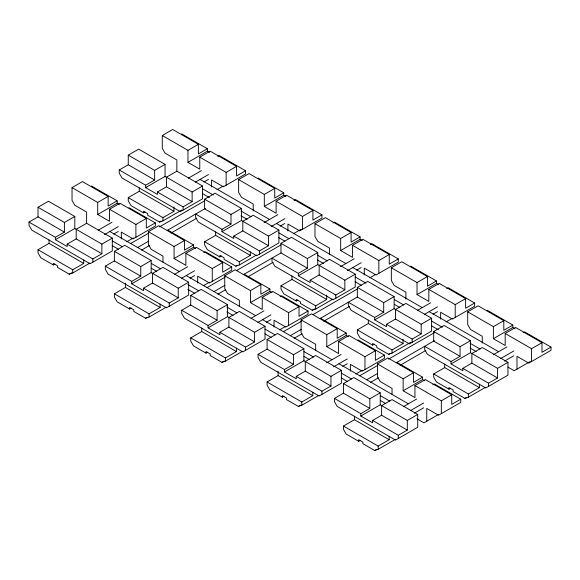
<?xml version="1.0" encoding="UTF-8"?>
<svg xmlns="http://www.w3.org/2000/svg" width="580" height="580" viewBox="0 0 580 580"><rect width="100%" height="100%" fill="white"/><g stroke="black" fill="none" stroke-linecap="round" stroke-linejoin="round"><path stroke-width="0.87" d="M64.402 232.101L38.019 216.869L29 222.075L29 225.279L31.777 230.093L90.088 263.755L112.302 250.937L112.302 238.112L86.616 223.278L76.197 229.296L76.197 238.909L67.178 244.115L67.178 246.522L55.375 239.707L55.375 237.307L64.402 232.101L64.402 222.481L74.82 216.47L74.813 228.491L55.375 239.707M49.032 239.874L49.032 243.375L38.019 249.726L38.019 252.938L40.796 257.745L53.295 264.958L54.853 264.06M38.019 216.869L38.026 207.249L48.437 201.238L74.82 216.47M53.295 264.958L53.295 263.356L57.456 265.763L57.456 267.365L69.259 274.18L72.732 272.977L89.907 263.059M72.732 272.977L72.732 269.765L83.737 263.414L83.737 259.912M92.865 262.153L92.865 258.948L101.884 253.743L101.884 244.122L112.302 238.112M140.759 276.181L114.376 260.949L105.357 266.155L105.357 269.359L108.134 274.173L166.446 307.842L188.66 295.017L188.66 282.192L162.973 267.365L152.554 273.376L152.554 282.996L143.535 288.202L143.535 290.602L131.732 283.794L131.74 281.387L140.759 276.181L140.759 266.561L151.177 260.55L151.17 272.571L131.732 283.794M125.389 283.083L125.389 287.455L114.383 293.813L114.376 297.018L117.153 301.825L129.652 309.038L131.21 308.139M114.376 260.949L114.383 251.329L124.801 245.318L151.177 260.55M154.635 179.996L128.26 164.771L119.241 169.976L119.241 173.181L122.017 177.987L180.322 211.656L202.536 198.831L202.543 186.013L176.856 171.18L166.438 177.19L166.438 186.811L157.419 192.016L157.419 194.423L145.616 187.608L145.616 185.201L154.635 179.996L154.643 170.382L165.061 164.365L165.053 176.393L145.616 187.608M139.272 187.775L139.272 191.269L128.26 197.628L128.26 200.832L131.036 205.646L143.535 212.86L145.094 211.954M128.26 164.771L128.267 155.15L138.678 149.132L165.061 164.365M129.652 309.038L129.652 307.436L133.813 309.843L133.813 311.445L145.616 318.26L149.089 317.057L166.264 307.139M143.535 212.86L143.535 211.258L147.697 213.657L147.697 215.26L159.5 222.075L162.973 220.871L181.714 210.054M149.089 317.057L149.089 313.852L160.094 307.494L160.094 304M162.973 220.871L162.973 217.667L173.978 211.316L173.978 206.937M169.222 306.233L169.222 303.028L178.241 297.823L178.241 288.202L188.66 282.192M217.108 320.262L190.733 305.036L181.714 310.242L181.714 313.446L184.491 318.253L242.795 351.922L265.009 339.097L265.017 326.279L239.33 311.445L228.911 317.456L228.911 327.076L219.893 332.282L219.893 334.689L208.089 327.874L208.089 325.467L217.108 320.262L217.116 310.648L227.534 304.63L227.527 316.658L208.089 327.874M183.106 210.054L183.106 206.843L192.125 201.644L192.125 192.024L202.543 186.013M201.746 328.041L201.746 331.543L190.733 337.894L190.733 341.098L193.51 345.912L206.009 353.126L207.567 352.219M190.733 305.036L190.733 295.416L201.151 289.406L227.534 304.63M215.63 231.855L215.63 235.357L204.624 241.708L204.617 244.919L207.393 249.726L219.893 256.94L221.451 256.041M241.418 208.445L215.035 193.22L204.624 199.23L204.617 208.851L230.999 224.083L230.999 214.462L241.418 208.445L241.411 220.472L221.973 231.688L233.776 238.503L233.776 236.096L242.795 230.891L268.482 245.724L268.482 236.103L278.9 230.093L278.9 242.918L256.686 255.737L198.374 222.067L195.598 217.261L195.598 214.056L221.973 229.288L230.999 224.083M206.009 353.126L206.009 351.524L210.17 353.923L210.17 355.525L221.973 362.34L225.446 361.137L242.621 351.219M219.893 256.94L219.893 255.338L224.054 257.745L224.054 259.347L235.857 266.155L239.33 264.958L256.505 255.04M221.973 231.688L221.973 229.288M225.446 361.137L225.446 357.933L236.451 351.582L236.451 348.08M239.33 264.958L239.33 261.747L250.335 255.396L250.335 251.894M242.795 230.891L242.795 221.277L253.213 215.26L278.9 230.093M245.572 350.32L245.579 347.115L254.598 341.91L254.598 332.289L265.017 326.279M293.465 364.349L267.09 349.117L258.071 354.322L258.071 357.526L260.848 362.333L319.152 396.002L341.366 383.184L341.366 370.359L315.687 355.525L305.269 361.543L305.269 371.156L296.25 376.362L296.25 378.769L284.446 371.954L284.446 369.547L293.465 364.349L293.465 354.728L303.884 348.711L303.884 360.738L284.446 371.954M259.463 254.134L259.463 250.93L268.482 245.724M278.103 371.251L278.103 375.623L267.09 381.974L267.09 385.185L269.867 389.992L282.358 397.206L283.924 396.307M267.09 349.117L267.09 339.496L277.508 333.486L303.884 348.711M291.986 275.942L291.986 279.437L280.974 285.795L280.974 289L283.75 293.806L296.25 301.02L297.808 300.121M243.578 274.514L280.974 252.931L280.974 243.317L291.392 237.3L317.775 252.532L317.767 264.552L298.33 275.775L310.133 282.59L310.133 280.183L319.152 274.978L344.839 289.804L344.839 280.191L355.257 274.173L355.25 286.998L333.036 299.824L274.731 266.155L271.955 261.348L271.955 258.136L298.33 273.368L307.349 268.163L307.356 258.542L317.775 252.532M282.358 397.206L282.366 395.603L286.527 398.01L286.527 399.613L298.33 406.421L301.796 405.224L318.978 395.306M296.25 301.02L296.25 299.418L300.411 301.825L300.411 303.427L312.214 310.242L315.687 309.038L332.862 299.12M298.33 275.775L298.33 273.368M301.796 405.224L301.796 402.012L312.808 395.661L312.808 392.16M315.687 309.038L315.687 305.834L326.692 299.476L326.692 295.104M319.152 274.978L319.152 265.357L329.57 259.347L355.257 274.173M321.929 394.4L321.929 391.196L330.955 385.99L330.955 376.369L341.366 370.359M369.822 408.429L343.447 393.197L334.428 398.402L334.428 401.607L337.197 406.421L395.509 440.082L417.723 427.264L417.723 414.439L392.044 399.605L381.625 405.623L381.625 415.236L372.607 420.442L372.607 422.849L360.803 416.034L360.803 413.634L369.822 408.429L369.822 398.808L380.241 392.798L380.241 404.818L360.803 416.034M335.813 298.221L335.82 295.01L344.839 289.804M354.46 416.201L354.46 419.702L343.447 426.053L343.447 429.265L346.224 434.072L358.715 441.286L360.281 440.387M343.447 393.197L343.447 383.576L353.865 377.565L380.241 392.798M368.344 320.022L368.344 323.517L357.331 329.875L357.331 333.079L360.107 337.894L372.599 345.107L374.165 344.201M319.935 318.601L357.331 297.018L357.331 287.397L367.749 281.38L394.125 296.612L394.125 308.64L374.687 319.856L386.49 326.671L386.49 324.263L395.509 319.058L421.196 333.884L421.196 324.271L431.607 318.253L431.607 331.079L409.393 343.904L351.089 310.235L348.312 305.428L348.312 302.216L374.687 317.449L383.706 312.243L383.706 302.622L394.125 296.612M358.715 441.286L358.715 439.684L362.884 442.09L362.884 443.693L374.687 450.508L378.153 449.304L395.335 439.386M372.599 345.107L372.599 343.505L376.768 345.905L376.768 347.507L388.571 354.322L392.036 353.118L410.778 342.301M374.687 319.856L374.687 317.449M378.153 449.304L378.153 446.1L389.165 439.741L389.165 436.24M392.036 353.118L392.036 349.914L403.049 343.556L403.049 339.184M395.509 319.058L395.509 309.437L405.927 303.427L431.607 318.253M398.286 438.48L398.286 435.275L407.305 430.07L407.312 420.449L417.723 414.439M412.17 342.301L412.17 339.09L421.196 333.884M444.7 364.102L444.7 367.604L433.688 373.955L433.688 377.159L436.464 381.974L448.956 389.187L450.522 388.281M470.482 340.692L444.106 325.46L433.688 331.477L433.688 341.098L460.063 356.323L460.063 346.709L470.482 340.692L470.482 352.72L451.044 363.935L462.847 370.75L462.847 368.344L471.866 363.138L497.546 377.971L497.553 368.351L507.964 362.34L507.964 375.159L485.75 387.984L427.438 354.315L424.669 349.508L424.669 346.303L451.044 361.529L460.063 356.323M448.956 389.187L448.956 387.585L453.125 389.985L453.125 391.587L464.921 398.402L468.393 397.199L485.576 387.28M451.044 363.935L451.044 361.529M468.393 397.199L468.393 393.994L479.406 387.643L479.406 384.141M471.866 363.138L471.866 353.517L482.284 347.507L507.964 362.34M488.527 386.382L488.527 383.177L497.546 377.971M86.616 223.169L86.616 212.055L74.813 205.24L72.036 200.433L72.036 187.615L82.447 181.598L108.134 196.424L108.134 206.038L117.153 200.832L117.153 203.232L119.371 204.515M176.856 171.071L176.856 159.957L165.053 153.142L162.277 148.335L162.277 135.51L172.688 129.492L198.374 144.319L198.374 153.939L207.393 148.734L207.393 151.133L209.612 152.41M121.322 238.931L121.322 232.094L133.125 238.902L155.331 226.077L155.331 222.872L146.312 228.078L146.312 218.464L119.937 203.232L109.519 209.249L109.519 221.27L97.715 214.462L97.715 202.442L108.134 196.424M211.562 186.832L211.562 179.996L223.365 186.804L245.572 173.978L245.572 170.766L236.553 175.979L236.553 166.366L210.177 151.133L199.759 157.151L199.759 169.172L187.956 162.364L187.956 150.336L198.374 144.319M97.715 214.462L117.153 203.232M187.956 162.364L207.393 151.133M217.696 156.411L219.196 155.541L245.572 170.766M98.107 230.274L111.991 222.263M188.348 178.176L201.463 170.607M104.472 234.617L118.218 226.679M195.482 182.069L208.459 174.58M113.665 234.117L118.218 231.485M203.906 182.011L208.459 179.387M109.519 209.249L135.894 224.482L146.312 218.464M199.759 157.151L226.135 172.376L236.553 166.366M69.259 274.18L71.601 272.825M159.5 222.075L161.059 221.176M126.788 241.758L133.385 237.952M217.029 189.66L223.278 186.049M162.973 262.124L162.973 256.142L151.17 249.327L148.393 244.513L148.393 231.695L158.804 225.678L184.491 240.504L184.491 250.125L193.51 244.912L193.517 247.319L195.728 248.595M253.213 210.881L253.213 204.037L241.411 197.222L238.634 192.415L238.634 179.59L249.045 173.579L274.731 188.406L274.731 198.019L283.75 192.814L283.75 195.213L285.969 196.497M109.874 231.5L130.696 243.513L148.603 233.182M159.5 226.889L204.653 200.825M130.696 243.513L137.634 247.515L148.538 241.222M167.221 230.441L205.363 208.423M141.527 250.089L149.314 245.594M171.114 233.015L196.801 218.181M197.679 283.011L197.679 276.174L209.481 282.989L231.695 270.157L231.688 266.952L222.669 272.165L222.669 262.544L196.294 247.319L185.875 253.337L185.875 265.357L174.072 258.542L174.072 246.522L184.491 240.504M287.919 230.912L287.919 224.076L299.722 230.883L321.929 218.058L321.929 214.854L312.91 220.059L312.91 210.446L286.535 195.213L276.116 201.231L276.116 213.251L264.313 206.444L264.313 194.423L274.731 188.406M174.072 258.542L193.517 247.319M264.313 206.444L283.75 195.213M203.812 252.597L205.313 251.727L231.688 266.952M294.053 200.492L295.553 199.621L321.929 214.854M174.66 274.246L187.637 266.757M264.125 222.589L277.878 214.651M181.598 278.255L194.575 270.758M271.07 226.599L284.816 218.66M190.023 278.197L194.575 275.572M280.263 226.099L284.816 223.467M185.875 253.337L212.251 268.562L222.669 262.544M276.116 201.231L302.492 216.463L312.91 210.446M145.616 318.26L147.175 317.354M235.857 266.155L237.416 265.256M203.145 285.839L209.394 282.235M293.386 233.74L301.194 229.231M239.33 306.204L239.33 300.223L227.527 293.407L224.75 288.601L224.75 275.775L235.161 269.765L260.848 284.591L260.848 294.205L269.867 289L269.867 291.399L272.078 292.675M329.57 254.105L329.563 248.124L317.767 241.309L314.991 236.502L314.983 223.677L325.402 217.66L351.089 232.486L351.089 242.106L360.107 236.894L360.107 239.301L362.319 240.577M207.053 287.593L224.96 277.255M236.633 270.512L281.01 244.898M186.224 275.58L213.991 291.595L224.895 285.302M332.92 222.938L334.428 222.067L360.107 236.894M217.884 294.169L225.671 289.674M248.247 276.638L273.158 262.262M274.036 327.098L274.036 320.262L285.831 327.069L308.045 314.244L308.045 311.039L299.026 316.245L299.026 306.632L272.651 291.399L262.232 297.417L262.232 309.437L250.429 302.63L250.429 290.602L260.848 284.591M364.276 275L364.276 268.156L376.072 274.971L398.286 262.138L398.286 258.934L389.267 264.146L389.267 254.526L362.884 239.301L352.473 245.318L352.473 257.339L340.67 250.524L340.67 238.503L351.089 232.486M250.429 302.63L269.867 291.399M340.67 250.524L360.107 239.301M280.162 296.677L281.67 295.807L308.045 311.039M370.402 244.579L371.911 243.709L398.286 258.934M251.017 318.326L263.994 310.837M340.482 266.677L354.235 258.738M257.955 322.335L270.933 314.846M347.427 270.679L361.173 262.74M266.38 322.277L270.933 319.652M356.62 270.178L361.173 267.554M262.232 297.417L288.608 312.642L299.026 306.632M352.473 245.318L378.849 260.543L389.267 254.526M221.973 362.34L224.315 360.992M312.214 310.242L314.556 308.886M279.502 329.926L285.751 326.315M369.743 277.827L375.557 274.47M315.687 350.291L315.68 344.302L303.884 337.488L301.107 332.681L301.1 319.856L311.518 313.845L337.205 328.671L337.205 338.285L346.224 333.079L346.224 335.479L348.435 336.762M405.927 299.041L405.92 292.204L394.125 285.389L391.348 280.582L391.34 267.757L401.759 261.739L427.446 276.566L427.446 286.187L436.464 280.974L436.464 283.381L438.676 284.657M283.41 331.68L301.31 321.342M312.99 314.599L357.367 288.992M262.58 319.66L290.348 335.682L301.245 329.389M294.241 338.256L302.028 333.761M323.821 321.182L349.515 306.349M350.392 371.178L350.392 364.341L362.188 371.149L384.402 358.324L384.402 355.119L375.383 360.325L375.383 350.712L349 335.479L338.582 341.497L338.589 353.517L326.786 346.709L326.786 334.682L337.205 328.671M440.633 319.08L440.633 312.236L452.429 319.051L474.643 306.226L474.643 303.014L465.624 308.226L465.617 298.606L439.241 283.381L428.823 289.398L428.83 301.419L417.027 294.604L417.027 282.583L427.446 276.566M326.786 346.709L346.224 335.479M417.027 294.604L436.464 283.381M446.76 288.659L448.267 287.789L474.643 303.014M326.598 362.855L341.105 354.481M417.607 310.307L430.592 302.818M333.536 366.857L347.289 358.926M424.553 314.317L437.53 306.82M432.977 314.258L437.53 311.634M342.736 366.364L347.289 363.732M338.582 341.497L364.965 356.729L375.383 350.712M428.823 289.398L455.206 304.623L465.617 298.606M298.33 406.421L300.672 405.072M388.571 354.322L390.13 353.423M355.859 374.006L362.457 370.2M446.1 321.907L452.349 318.297M392.036 394.371L392.036 388.382L380.241 381.567L377.464 376.761L377.457 363.943L387.875 357.925L413.562 372.751L413.562 382.365L422.581 377.159L422.581 379.559L424.792 380.842M482.277 343.121L482.277 336.284L470.482 329.469L467.697 324.662L467.697 311.837L478.116 305.82L503.802 320.653L503.802 330.267L512.822 325.061L512.822 327.461L515.033 328.737M338.938 363.74L359.767 375.76L377.667 365.422M388.571 359.136L434.5 332.623M359.767 375.76L366.705 379.762L377.602 373.469M396.285 362.688L434.435 340.663M370.598 382.336L378.385 377.841M400.178 365.262L425.872 350.429M426.75 421.247L426.75 408.422L438.545 415.229L460.759 402.404L460.759 399.2L451.74 404.405L451.733 394.791L425.358 379.559L414.939 385.577L414.947 397.604L403.143 390.789L403.143 378.769L413.562 372.751M516.99 369.141L516.983 356.323L528.786 363.131L551 350.305L551 347.101L541.981 352.306L541.974 342.693L515.598 327.461L505.18 333.478L505.187 345.499L493.384 338.691L493.384 326.663L503.802 320.653M403.143 390.789L422.581 379.559M493.384 338.691L512.822 327.461M432.876 384.837L434.384 383.967L460.759 399.2M523.116 332.739L524.625 331.869L551 347.101M493.196 354.837L506.942 346.898M403.724 406.493L416.701 398.997M410.473 410.611L423.588 403.042M500.714 358.505L513.829 350.943M414.33 413.192L423.581 407.849M504.571 361.094L513.822 355.75M414.939 385.577L441.322 400.809L451.733 394.791M505.18 333.478L531.563 348.703L541.974 342.693M374.687 450.508L376.246 449.601M464.921 398.402L466.487 397.503M438.465 414.483L423.973 422.849L416.94 418.789M530.265 361.478L514.213 370.743L507.964 367.14M181.714 133.9L207.393 148.734M258.071 177.987L283.75 192.814M410.778 266.148L436.464 280.974M487.135 310.227L512.822 325.061M162.277 135.51L187.956 150.336M238.634 179.59L264.313 194.423M314.983 223.677L340.67 238.503M391.34 267.757L417.027 282.583M467.697 311.837L493.384 326.663M200.114 179.394L269.526 219.472M276.464 223.481L345.883 263.559M352.821 267.561L422.24 307.639M429.178 311.641L498.597 351.719M202.427 188.746L213.222 194.989M240.99 211.011L251.017 216.804M278.784 232.834L288.811 238.619M317.347 255.091L327.374 260.884M355.141 276.914L365.937 283.149M394.473 299.621L403.731 304.964M431.491 320.994L442.293 327.229M470.061 343.258L480.08 349.044M240.99 215.825L247.16 219.385M278.784 237.64L284.954 241.207M317.347 259.905L323.517 263.465M394.473 304.435L399.874 307.552M470.054 348.072L476.224 351.632M128.267 155.15L154.643 170.382M165.053 176.393L192.125 192.024M204.624 199.23L230.999 214.462M241.411 220.472L268.482 236.103M280.974 243.317L307.356 258.542M317.767 264.552L344.839 280.191M357.331 287.397L383.706 302.622M394.125 308.64L421.196 324.271M433.688 331.477L460.063 346.709M470.482 352.72L497.553 368.351M166.438 186.811L192.125 201.644M280.974 252.931L307.349 268.163M357.331 297.018L383.706 312.243M233.776 236.096L259.463 250.93M310.133 280.183L335.82 295.01M386.49 324.263L412.17 339.09M462.847 368.344L488.527 383.177M119.241 169.976L145.616 185.201M157.419 192.016L183.106 206.843M139.272 191.269L173.978 211.316M215.63 235.357L250.335 255.396M291.986 279.437L326.692 299.476M368.344 323.517L403.049 343.556M444.7 367.604L479.406 387.643M128.26 197.628L162.973 217.667M204.624 241.708L239.33 261.747M280.974 285.795L315.687 305.834M357.331 329.875L392.036 349.914M433.688 373.955L468.393 393.994M91.473 186.006L117.153 200.832M128.956 207.64L155.331 222.872M167.83 230.086L193.51 244.912M244.187 274.173L269.867 289M320.537 318.253L346.224 333.079M358.027 339.887L384.402 355.119M396.894 362.333L422.581 377.159M72.036 187.615L97.715 202.442M148.393 231.695L174.072 246.522M224.75 275.775L250.429 290.602M301.1 319.856L326.786 334.682M377.457 363.943L403.143 378.769M137.634 247.515L179.285 271.57M290.348 335.682L331.999 359.738M366.705 379.762L408.356 403.818M112.288 240.91L122.431 246.761M151.286 263.421L160.645 268.83M187.862 284.541L198.78 290.848M226.86 307.059L237.002 312.91M265.002 329.07L275.137 334.928M304 351.589L313.36 356.99M341.359 373.15L351.494 379.008M380.357 395.669L389.709 401.07M112.288 245.717L118.53 249.32M151.286 268.228L156.745 271.382M187.862 289.348L194.88 293.4M226.86 311.866L233.102 315.469M265.002 333.877L271.237 337.48M304 356.395L309.459 359.549M341.359 377.964L347.594 381.56M380.349 400.476L385.809 403.629M38.026 207.249L64.402 222.481M74.813 228.491L101.884 244.122M114.383 251.329L140.759 266.561M151.17 272.571L178.241 288.202M190.733 295.416L217.116 310.648M227.527 316.658L254.598 332.289M267.09 339.496L293.465 354.728M303.884 360.738L330.955 376.369M343.447 383.576L369.822 398.808M380.241 404.818L407.312 420.449M76.197 238.909L101.884 253.743M152.554 282.996L178.241 297.823M228.911 327.076L254.598 341.91M305.269 371.156L330.955 385.99M381.625 415.236L407.305 430.07M29 222.075L55.375 237.307M67.178 244.115L92.865 258.948M105.357 266.155L131.74 281.387M143.535 288.202L169.222 303.028M181.714 310.242L208.089 325.467M219.893 332.282L245.579 347.115M258.071 354.322L284.446 369.547M296.25 376.362L321.929 391.196M334.428 398.402L360.803 413.634M372.607 420.442L398.286 435.275M49.032 243.375L83.737 263.414M125.389 287.455L160.094 307.494M201.746 331.543L236.451 351.582M278.103 375.623L312.808 395.661M354.46 419.702L389.165 439.741M38.019 249.726L72.732 269.765M114.383 293.813L149.089 313.852M190.733 337.894L225.446 357.933M267.09 381.974L301.796 402.012M343.447 426.053L378.153 446.1M355.134 281.728L361.311 285.295M431.491 325.808L438.436 329.817M202.427 193.561L209.365 197.57M213.991 291.595L255.642 315.658M531.563 348.703L531.563 361.529M455.206 304.623L455.206 317.449M441.322 400.809L441.322 413.627M378.849 260.543L378.849 273.368M364.965 356.729L364.965 369.547M302.492 216.463L302.499 229.281M288.608 312.642L288.608 325.467M226.135 172.376L226.135 185.201M212.251 268.562L212.258 281.38M135.894 224.482L135.901 237.3"/></g></svg>
